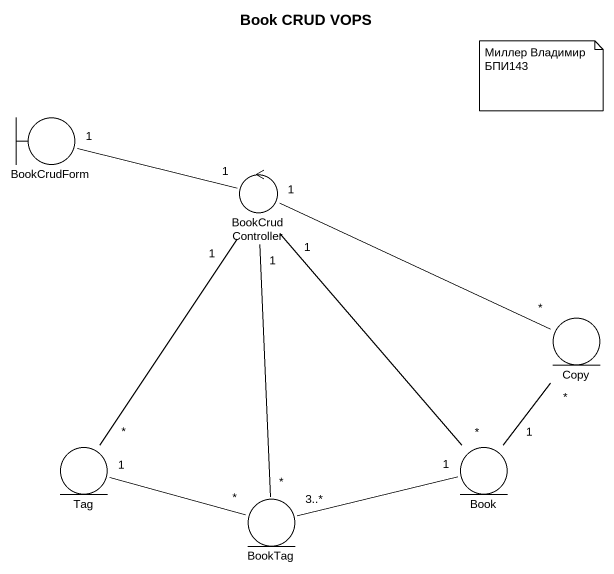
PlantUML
@startuml
title Book CRUD VOPS
boundary BookCrudForm
control BookCrudController
entity Copy
entity Tag
entity Book
entity BookTag
BookCrudController "1" -left- "1" BookCrudForm
BookCrudController "1" -right- "*" Copy
BookCrudController "1" -- "*" Tag
BookCrudController "1" -- "*" Book
BookCrudController "1" -- "*" BookTag
Copy "*" -- "1" Book
BookTag "*" -left- "1" Tag
BookTag "3..*" -right- "1" Book
note as N1
  Миллер Владимир
  БПИ143
end note
@enduml
